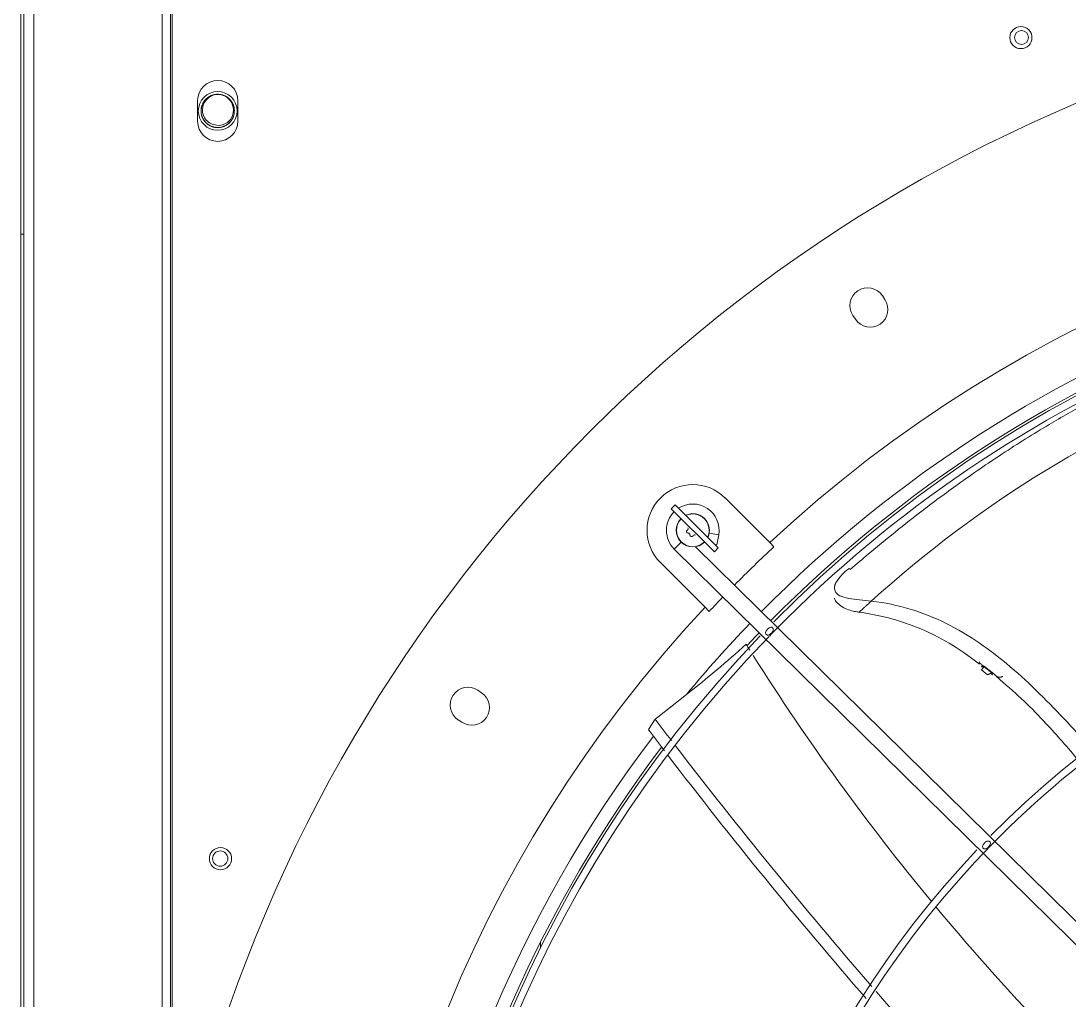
# Model space of a CAD drawing. Header units: millimetres. Extents: x 113490 to 142599, y -20467 to 115.
# Drawn here: x 123554.2 to 123932.5, y -11176.1 to -10822.5 of the extents above; entities that cross this region are included whole.
import ezdxf

# ---------------------------------------------------------------- set-up
doc = ezdxf.new("R2010")
doc.units = ezdxf.units.MM
doc.layers.add('DV3_0', color=7, linetype='Continuous')

msp = doc.modelspace()

# ---------------------------------------------------------------- linework, layer by layer
at = {"layer": 'DV3_0', "color": 7, "linetype": 'Continuous', "lineweight": 15}
for p, q in [((123554.24, -11906.49), (123554.24, -9742.49)), ((123555.24, -11906.49), (123555.24, -9742.49)), ((123605.24, -11847.85), (123605.24, -9857.26)), ((123608.24, -11847.85), (123608.24, -9857.26)), ((123617.99, -10851.24), (123617.99, -10858.74)), ((123632.49, -10858.74), (123632.49, -10851.24)), ((123554.24, -10899.48), (123555.24, -10899.48)), ((123866.02, -10923.11), (123865.08, -10921.7)), ((123854.44, -10928.81), (123855.38, -10930.23)), ((123790.32, -10997.24), (123788.91, -10998.66)), ((123790.32, -10997.24), (123805.88, -11012.8)), ((123824.46, -11010.88), (123808.35, -10994.77)), ((123804.46, -11014.22), (123788.91, -10998.66)), ((123805.4, -11011.7), (123806.04, -11008.09)), ((123790.01, -11013.2), (124132.44, -11350.87)), ((124136, -11345.95), (123797.7, -11012.35)), ((123801.21, -11010.96), (123800.72, -11010.88)), ((123804.46, -11014.22), (123805.88, -11012.8)), ((123804.64, -11011.57), (123805.4, -11011.7)), ((123825.96, -11012.37), (123824.46, -11010.88)), ((123785.02, -11018.1), (123801.13, -11034.22)), ((123801.13, -11034.22), (123802.62, -11035.71)), ((123899.18, -11054.09), (123900.19, -11054.77)), ((123900.8, -11056.75), (123902.97, -11058.61)), ((123901.95, -11055.64), (123901.85, -11055.74)), ((123904.74, -11057.77), (123901.95, -11055.64)), ((123906.13, -11059.16), (123907.43, -11060.31)), ((123720.47, -11065.13), (123719.06, -11064.19)), ((123794.39, -11065.73), (123784.04, -11073.89)), ((123784.04, -11073.89), (123783.11, -11074.65)), ((123711.95, -11074.83), (123713.36, -11075.78)), ((123783.11, -11074.65), (123780.66, -11078.43)), ((123741.74, -11157.35), (123741.74, -11155.11))]:
    msp.add_line(p, q, dxfattribs=at)
at = {"layer": 'DV3_0', "color": 7, "linetype": 'Continuous', "lineweight": 20}
for p, q in [((123558.84, -11903.49), (123558.84, -9745.49)), ((123608.84, -11862.07), (123608.84, -9845.59)), ((123802.59, -11007.48), (123806.04, -11008.09)), ((123792.47, -11010.71), (123790.01, -11013.2)), ((123904.64, -11057.89), (123901.85, -11055.74))]:
    msp.add_line(p, q, dxfattribs=at)
at = {"layer": 'DV3_0', "color": 7, "linetype": 'Continuous', "lineweight": 15}
for centre, radius in [((123915.07, -10828.5), 4), ((123915.28, -10828.48), 2.5), ((123625.24, -10854.99), 7), ((123626.24, -11124.99), 4), ((123626.15, -11124.99), 2.75)]:
    msp.add_circle(centre, radius, dxfattribs=at)
for centre, radius, start, end in [((124150.24, -11359.99), 551.5, 105.4775, 164.5225), ((123625.24, -10851.24), 7.25, 0, 180), ((123625.24, -10854.99), 6, 64.8963, 82.5227), ((123625.24, -10858.74), 7.25, 180, 0), ((124150.24, -11359.99), 477.5, 46.9802, 133.0198), ((124150.24, -11359.99), 456, 45.9967, 135.345), ((124150.24, -11359.99), 453.5, 90, 135.5593), ((123859.76, -10925.26), 6.4, 33.75, 213.75), ((123860.7, -10926.67), 6.4, 213.75, 33.75), ((124150.24, -11359.99), 457, 110.247, 135.3922), ((123796.68, -11006.44), 16.5, 45, 225), ((123796.68, -11006.44), 9.5, 350, 122.8178), ((123796.68, -11006.44), 9.5, 135, 225.4011), ((123796.68, -11006.44), 6, 135, 315), ((123796.68, -11006.44), 6, 334.4712, 115.5288), ((123796.68, -11006.44), 5.91, 334.7712, 115.2288), ((123796.68, -11006.44), 5.91, 135, 315), ((123794.43, -11005.83), 0.6, 298.8788, 31.1212), ((123795.01, -11006.88), 0.6, 118.8618, 271.1382), ((123795.04, -11008.08), 0.6, 358.8788, 91.1212), ((123796.24, -11008.11), 0.6, 178.8617, 331.1383), ((123797.29, -11008.69), 0.6, 58.8788, 151.1212), ((124150.24, -11359.99), 475.39, 133.011, 135.4011), ((124150.24, -11359.99), 346, 46.4603, 135.3186), ((124150.24, -11359.99), 343.5, 90, 135.6595), ((123864.87, -11035.97), 19.7, 127.2844, 146.8694), ((123851.55, -11027.16), 3.73, 148.8324, 198.5323), ((123848.99, -11026.01), 1.01, 129.0108, 207.7636), ((123848.16, -11025.11), 0.229, 329.2787, 337.2497), ((124150.24, -11359.99), 475.39, 136.1242, 136.989), ((123850.36, -11123.82), 92.44, 83.3264, 83.4691), ((124150.24, -11359.99), 477.5, 136.9802, 223.0198), ((123845.35, -11121.56), 86.32, 51.4172, 83.6329), ((124150.24, -11359.99), 457, 136.1594, 136.9627), ((124150.24, -11359.99), 453.5, 135.5593, 135.9166), ((124150.24, -11359.99), 456, 136.2282, 225.3442), ((124150.24, -11359.99), 453.5, 135.9912, 225.5589), ((123542.76, -10745.29), 407.44, 308.1421, 312.0989), ((124555.63, -10585.4), 872.25, 211.99842, 212.16586), ((124150.24, -11359.99), 453.5, 135.9166, 135.9912), ((124555.63, -10585.4), 872.25, 212.31442, 219.53683), ((123900.29, -11054.41), 5.58, 321.387, 322.944), ((123715.5, -11069.51), 6.4, 56.25, 236.25), ((123716.92, -11070.45), 6.4, 236.25, 56.25), ((125314.48, -9914.21), 1921.39, 217.15391, 217.44204), ((125250.25, -9969.73), 1840.9, 217.03202, 217.32877), ((124150.24, -11359.99), 457, 142.9574, 169.7123), ((125314.48, -9914.21), 1921.39, 217.51308, 220.85897), ((125250.25, -9969.73), 1840.9, 217.39011, 220.92007), ((124150.24, -11359.99), 346, 136.506, 225.3203), ((124150.24, -11359.99), 343.5, 135.6595, 225.6229), ((124555.63, -10585.4), 872.25, 219.6863, 226.90224), ((125314.48, -9914.21), 1921.39, 220.9289, 224.29797)]:
    msp.add_arc(centre, radius, start, end, dxfattribs=at)
at = {"layer": 'DV3_0', "color": 7, "linetype": 'Continuous', "lineweight": 20}
for centre, radius, start, end in [((124150.24, -11359.99), 461.75, 110.0855, 135.4011), ((124143.75, -11343.28), 420.46, 110.8294, 132.2399), ((124150.24, -11359.99), 461.75, 136.1456, 140.4114), ((124150.24, -11359.99), 461.75, 142.7915, 173.1384)]:
    msp.add_arc(centre, radius, start, end, dxfattribs=at)
at = {"layer": 'DV3_0', "color": 7, "linetype": 'Continuous', "lineweight": 15}
msp.add_rational_spline([(123630.78, -10852.69), (123629.45, -10849.49), (123626.02, -10849.04), (123622.58, -10848.59), (123620.48, -10851.34), (123618.37, -10854.09), (123619.7, -10857.29), (123621.02, -10860.49), (123624.46, -10860.94), (123627.89, -10861.39), (123630, -10858.64), (123632.11, -10855.89), (123630.78, -10852.69), (123629.45, -10849.49), (123626.02, -10849.04), (123622.58, -10848.59), (123620.48, -10851.34), (123618.37, -10854.09), (123619.7, -10857.29), (123621.02, -10860.49), (123624.46, -10860.94), (123627.89, -10861.39), (123630, -10858.64), (123632.11, -10855.89), (123630.78, -10852.69), (123629.89, -10850.54), (123627.78, -10849.56)], [1, 0.866025403784, 1, 0.866025403784, 1, 0.866025403784, 1, 0.866025403784, 1, 0.866025403784, 1, 0.866025403784, 1, 0.866025403784, 1, 0.866025403784, 1, 0.866025403784, 1, 0.866025403784, 1, 0.866025403784, 1, 0.866025403784, 1, 0.90591222949, 0.943976505854], degree=2, knots=[0.94372108, 0.94372108, 0.94372108, 0.9481517, 0.9481517, 0.95258231, 0.95258231, 0.95701293, 0.95701293, 0.96144354, 0.96144354, 0.96587416, 0.96587416, 0.97030477, 0.97030477, 0.97473539, 0.97473539, 0.979166, 0.979166, 0.98359662, 0.98359662, 0.98802723, 0.98802723, 0.99245785, 0.99245785, 0.99688846, 0.99688846, 1, 1, 1], dxfattribs=at)
for points, knots in [([(123623.78, -10859.91), (123622.41, -10859.59), (123621.22, -10858.71), (123619.79, -10856.34), (123619.56, -10854.87), (123620.14, -10852.17), (123620.96, -10850.94), (123623.21, -10849.31), (123624.63, -10848.92), (123626.02, -10849.04)], [0, 0, 0, 0, 0.25, 0.25, 0.5, 0.5, 0.75, 0.75, 1, 1, 1, 1]), ([(123627.78, -10849.56), (123629.02, -10850.21), (123629.99, -10851.3), (123631.03, -10853.89), (123631.05, -10855.36), (123630.07, -10857.97), (123629.08, -10859.08), (123626.59, -10860.28), (123625.1, -10860.39), (123623.78, -10859.91)], [0, 0, 0, 0, 0.25, 0.25, 0.5, 0.5, 0.75, 0.75, 1, 1, 1, 1]), ([(123992.78, -10936.09), (123991.08, -10936.72), (123986.94, -10938.29), (123978.09, -10941.8), (123968.51, -10945.84), (123957.93, -10950.71), (123948.76, -10955.23), (123937.69, -10961.07), (123924.07, -10968.83), (123908.47, -10978.59), (123893.01, -10989.22), (123879.71, -10999.12), (123868.99, -11007.61), (123860.56, -11014.53), (123855.69, -11018.69), (123853.48, -11020.58)], [0.2372655, 0.2372655, 0.2372655, 0.2372655, 0.2629324, 0.3003611, 0.375216, 0.4179257, 0.4668403, 0.518544, 0.5907456, 0.6811722, 0.7688048, 0.8461038, 0.908484, 0.9586231, 1, 1, 1, 1]), ([(123800.91, -11010.66), (123800.93, -11010.68), (123800.98, -11010.73), (123801.08, -11010.83), (123801.17, -11010.92), (123801.21, -11010.96)], [0.93699996, 0.93699996, 0.93699996, 0.93699996, 0.94570082, 0.97250001, 1, 1, 1, 1]), ([(123848.01, -11028.34), (123848.31, -11029.06), (123848.93, -11029.62), (123850.64, -11030.5), (123851.74, -11030.81), (123854.19, -11031.27), (123855.54, -11031.43), (123858.25, -11031.71), (123859.62, -11031.83), (123860.87, -11031.98)], [0, 0, 0, 0, 0.25, 0.25, 0.5, 0.5, 0.75, 0.75, 1, 1, 1, 1]), ([(123847.76, -11030.98), (123847.9, -11031.31), (123848.25, -11032.13), (123849.59, -11033.43), (123852.32, -11035.19), (123854.84, -11035.71), (123856.79, -11036.07)], [0, 0, 0, 0, 0.112555, 0.329721, 0.555034, 1, 1, 1, 1]), ([(123856.71, -11036.05), (123856.71, -11036.04), (123856.77, -11035.98), (123856.97, -11035.78), (123857.35, -11035.43), (123857.76, -11035.05), (123858.31, -11034.53), (123859.01, -11033.9), (123859.9, -11033.09), (123860.66, -11032.4), (123861.1, -11032)], [0.4374993, 0.4374993, 0.4374993, 0.4374993, 0.4998211, 0.6248762, 0.6874038, 0.7499314, 0.812459, 0.8749866, 0.9375141, 0.9999949, 0.9999949, 0.9999949, 0.9999949]), ([(123940.91, -11085.59), (123937.95, -11082.28), (123934.94, -11079.01), (123925.29, -11068.77), (123918.49, -11061.88), (123904.03, -11049.58), (123896.36, -11044.17), (123879.77, -11035.95), (123870.85, -11033.12), (123861.1, -11032)], [0.5671555, 0.5671555, 0.5671555, 0.5671555, 0.625, 0.625, 0.75, 0.75, 0.875, 0.875, 1, 1, 1, 1]), ([(123823.18, -11044.03), (123823.14, -11043.98), (123823.06, -11043.89), (123822.95, -11043.65), (123822.91, -11043.25), (123823.09, -11042.82), (123823.35, -11042.43), (123823.63, -11042.12), (123823.93, -11041.84), (123824.31, -11041.57), (123824.73, -11041.39), (123825.12, -11041.42), (123825.36, -11041.53), (123825.45, -11041.61), (123825.5, -11041.65)], [0, 0, 0, 0, 0.040441, 0.08184, 0.180502, 0.319168, 0.407275, 0.502441, 0.597059, 0.684342, 0.821198, 0.918588, 0.959713, 1, 1, 1, 1]), ([(123825.5, -11041.65), (123825.54, -11041.69), (123825.62, -11041.78), (123825.73, -11042.02), (123825.77, -11042.42), (123825.59, -11042.85), (123825.33, -11043.24), (123825.05, -11043.55), (123824.75, -11043.83), (123824.37, -11044.1), (123823.95, -11044.28), (123823.56, -11044.26), (123823.32, -11044.14), (123823.23, -11044.07), (123823.18, -11044.03)], [0, 0, 0, 0, 0.040419, 0.081737, 0.180004, 0.318741, 0.407079, 0.502384, 0.597672, 0.685216, 0.821732, 0.918627, 0.959704, 1, 1, 1, 1]), ([(123901.95, -11055.63), (123901.89, -11055.59), (123901.74, -11055.49), (123901.42, -11055.28), (123901.02, -11055.02), (123900.52, -11054.62), (123900.18, -11054.25), (123900.05, -11053.95), (123900.03, -11053.9)], [0, 0, 0, 0, 0.0427487, 0.1089556, 0.23488, 0.3499859, 0.5247423, 0.5619881, 0.5619881, 0.5619881, 0.5619881]), ([(123901.85, -11055.74), (123901.83, -11055.74), (123901.8, -11055.72), (123901.74, -11055.73), (123901.67, -11055.73), (123901.58, -11055.75), (123901.47, -11055.77), (123901.3, -11055.79), (123901.13, -11055.8), (123900.96, -11055.75), (123900.85, -11055.62), (123900.99, -11055.48), (123901.06, -11055.41)], [0, 0, 0, 0, 0.012044, 0.035772, 0.072016, 0.120628, 0.180709, 0.274151, 0.441021, 0.561352, 0.790208, 1, 1, 1, 1]), ([(123901.85, -11055.74), (123901.8, -11055.79), (123901.72, -11055.87), (123901.61, -11055.99), (123901.5, -11056.1), (123901.4, -11056.2), (123901.31, -11056.3), (123901.23, -11056.39), (123901.16, -11056.47), (123901.1, -11056.55), (123901.05, -11056.61), (123901, -11056.67), (123900.97, -11056.72), (123900.94, -11056.76), (123900.93, -11056.8), (123900.92, -11056.82), (123900.92, -11056.84), (123900.93, -11056.85), (123900.93, -11056.85)], [0, 0, 0, 0, 0.031475, 0.0625958, 0.0933628, 0.1237773, 0.1538417, 0.1835592, 0.2129345, 0.2419735, 0.2706833, 0.2990728, 0.3271542, 0.3549404, 0.3824438, 0.4096765, 0.4366503, 0.4569653, 0.4569653, 0.4569653, 0.4569653]), ([(123904.64, -11057.89), (123904.58, -11057.92), (123904.46, -11057.98), (123904.28, -11058.07), (123904.1, -11058.15), (123903.94, -11058.23), (123903.78, -11058.29), (123903.62, -11058.35), (123903.48, -11058.4), (123903.34, -11058.45), (123903.22, -11058.48), (123903.11, -11058.5), (123903.01, -11058.51), (123902.92, -11058.5), (123902.85, -11058.48), (123902.79, -11058.45), (123902.76, -11058.42), (123902.75, -11058.4)], [0, 0, 0, 0, 0.0314072, 0.063257, 0.0955249, 0.1281906, 0.1612384, 0.1946578, 0.2284443, 0.2625995, 0.2971318, 0.332057, 0.3673985, 0.4031877, 0.4394642, 0.4762758, 0.5136785, 0.5136785, 0.5136785, 0.5136785]), ([(123904.88, -11058.46), (123904.84, -11058.51), (123904.78, -11058.59), (123904.66, -11058.67), (123904.6, -11058.64), (123904.6, -11058.5), (123904.63, -11058.33), (123904.68, -11058.16), (123904.71, -11058.02), (123904.71, -11057.95), (123904.67, -11057.9), (123904.65, -11057.89), (123904.64, -11057.89)], [0, 0, 0, 0, 0.127334, 0.220789, 0.468502, 0.604215, 0.74663, 0.891503, 0.957481, 0.981971, 0.990853, 1, 1, 1, 1]), ([(123908.46, -11059.15), (123908.42, -11059.18), (123908.34, -11059.23), (123908.22, -11059.31), (123908.11, -11059.37), (123907.99, -11059.42), (123907.88, -11059.46), (123907.78, -11059.49), (123907.62, -11059.52), (123907.4, -11059.54), (123907.07, -11059.5), (123906.68, -11059.37), (123906.2, -11059.09), (123905.8, -11058.78), (123905.5, -11058.49), (123905.29, -11058.29), (123905.13, -11058.12), (123905, -11058), (123904.93, -11057.93), (123904.87, -11057.87), (123904.8, -11057.82), (123904.76, -11057.78), (123904.74, -11057.77)], [0, 0, 0, 0, 0.032342, 0.063135, 0.092386, 0.120131, 0.146436, 0.171383, 0.195073, 0.258132, 0.321275, 0.421155, 0.547116, 0.703173, 0.766665, 0.832575, 0.904454, 0.924849, 0.944576, 0.964005, 0.982714, 1, 1, 1, 1]), ([(123907.43, -11060.31), (123910.7, -11063.12), (123916.11, -11067.77), (123923.58, -11075.57), (123930.1, -11082.72), (123933.97, -11087.24), (123935.92, -11089.59)], [0, 0, 0, 0, 0.0665262, 0.1303545, 0.1795293, 0.2312581, 0.2312581, 0.2312581, 0.2312581]), ([(123901.51, -11121.27), (123901.47, -11121.22), (123901.39, -11121.13), (123901.28, -11120.89), (123901.24, -11120.49), (123901.42, -11120.06), (123901.68, -11119.67), (123901.95, -11119.36), (123902.26, -11119.08), (123902.63, -11118.81), (123903.05, -11118.62), (123903.45, -11118.65), (123903.69, -11118.77), (123903.78, -11118.85), (123903.82, -11118.88)], [0, 0, 0, 0, 0.040471, 0.081926, 0.180876, 0.319892, 0.408079, 0.503208, 0.597701, 0.68481, 0.821378, 0.918632, 0.959731, 1, 1, 1, 1]), ([(123903.82, -11118.88), (123903.86, -11118.93), (123903.94, -11119.02), (123904.06, -11119.26), (123904.1, -11119.66), (123903.92, -11120.09), (123903.65, -11120.48), (123903.38, -11120.79), (123903.07, -11121.07), (123902.7, -11121.34), (123902.28, -11121.52), (123901.89, -11121.5), (123901.65, -11121.39), (123901.56, -11121.31), (123901.51, -11121.27)], [0, 0, 0, 0, 0.040443, 0.081793, 0.180216, 0.319289, 0.407802, 0.503208, 0.598506, 0.68594, 0.822069, 0.918689, 0.959722, 1, 1, 1, 1])]:
    msp.add_open_spline(points, degree=3, knots=knots, dxfattribs=at)
at = {"layer": 'DV3_0', "color": 7, "linetype": 'Continuous', "lineweight": 20}
msp.add_open_spline([(123852.94, -11020.29), (123852.97, -11020.24), (123853.05, -11020.23), (123853.26, -11020.34), (123853.39, -11020.45), (123853.48, -11020.58)], degree=3, knots=[0, 0, 0, 0, 0.5, 0.5, 1, 1, 1, 1], dxfattribs=at)

doc.saveas('drawing.dxf')
